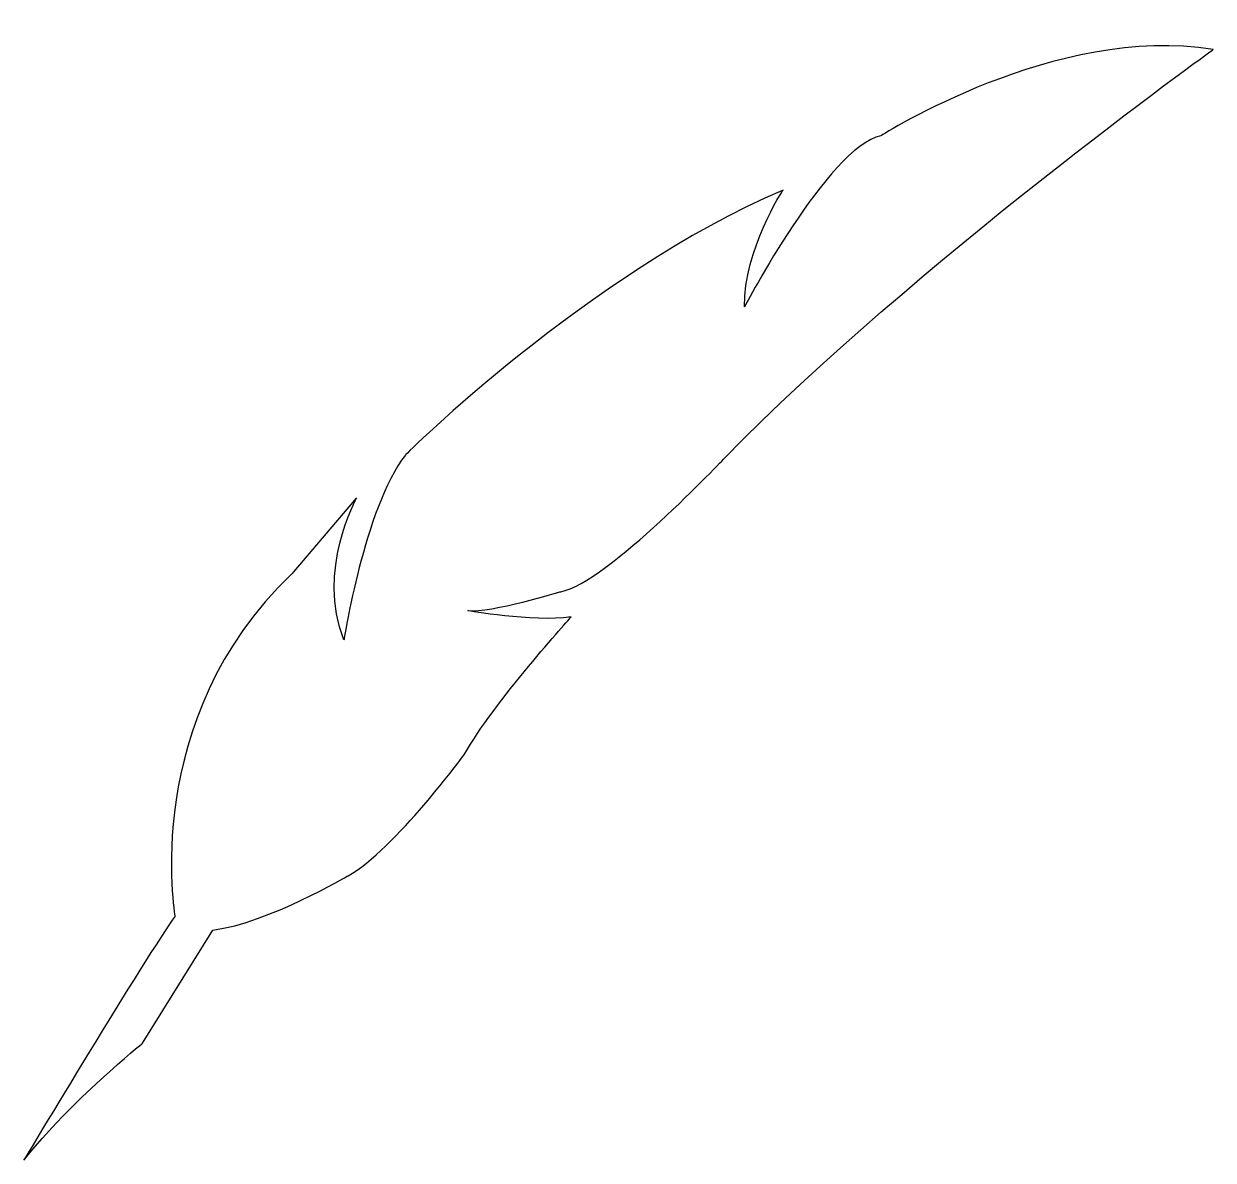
# Model space of a CAD drawing. Header units: centimetres. Extents: x -7.3 to 7.3, y -6.9 to 7.
import ezdxf

# ---------------------------------------------------------------- set-up
doc = ezdxf.new("R2010")
doc.units = ezdxf.units.CM
doc.header["$MEASUREMENT"] = 0
doc.layers.add('Camada 1', color=7, linetype='Continuous')

msp = doc.modelspace()

# ---------------------------------------------------------------- linework, layer by layer
at = {"layer": 'Camada 1'}
msp.add_open_spline([(-7.27313, -6.91057), (-7.27313, -6.91057), (-5.75477, -4.37925), (-5.42271, -3.92633), (-5.42271, -3.92633), (-5.42271, -3.92633), (-5.86197, -1.5196), (-3.99441, 0.26316), (-3.99441, 0.26316), (-3.99441, 0.26316), (-3.20167, 1.19391), (-3.20167, 1.19391), (-3.20167, 1.19391), (-3.20167, 1.19391), (-3.69501, 0.29766), (-3.35539, -0.543), (-3.35539, -0.543), (-3.35539, -0.543), (-3.10573, 1.06339), (-2.60474, 1.71779), (-2.60474, 1.71779), (-2.60474, 1.71779), (-0.39166, 3.92468), (2.01705, 4.96081), (2.01705, 4.96081), (2.01705, 4.96081), (1.53527, 4.2277), (1.54477, 3.531), (1.54477, 3.531), (1.54477, 3.531), (2.56408, 5.47892), (3.21474, 5.62473), (3.21474, 5.62473), (3.21474, 5.62473), (5.36247, 6.99482), (7.27972, 6.67991), (7.27972, 6.67991), (7.27972, 6.67991), (3.62717, 4.06435), (1.30278, 1.68283), (1.30278, 1.68283), (1.30278, 1.68283), (-0.1387, 0.15145), (-0.70297, 0.04593), (-0.70297, 0.04593), (-0.70297, 0.04593), (-1.56281, -0.215), (-1.83917, -0.18616), (-1.83917, -0.18616), (-1.83917, -0.18616), (-1.05423, -0.32827), (-0.57634, -0.26307), (-0.57634, -0.26307), (-0.57634, -0.26307), (-1.53606, -1.32426), (-1.87965, -1.94037), (-1.87965, -1.94037), (-1.87965, -1.94037), (-2.73574, -3.11099), (-3.30578, -3.4295), (-3.30578, -3.4295), (-3.30578, -3.4295), (-4.28082, -4.00709), (-4.95831, -4.09527), (-4.95831, -4.09527), (-4.95831, -4.09527), (-5.82016, -5.47896), (-5.82016, -5.47896), (-5.82016, -5.47896), (-5.82015, -5.47894), (-6.69922, -6.18707), (-7.27313, -6.91057)], degree=3, knots=[0, 0, 0, 0, 0.05263158, 0.05263158, 0.05263158, 0.05263158, 0.10526316, 0.10526316, 0.10526316, 0.10526316, 0.15789474, 0.15789474, 0.15789474, 0.15789474, 0.21052632, 0.21052632, 0.21052632, 0.21052632, 0.26315789, 0.26315789, 0.26315789, 0.26315789, 0.31578947, 0.31578947, 0.31578947, 0.31578947, 0.36842105, 0.36842105, 0.36842105, 0.36842105, 0.42105263, 0.42105263, 0.42105263, 0.42105263, 0.47368421, 0.47368421, 0.47368421, 0.47368421, 0.52631579, 0.52631579, 0.52631579, 0.52631579, 0.57894737, 0.57894737, 0.57894737, 0.57894737, 0.63157895, 0.63157895, 0.63157895, 0.63157895, 0.68421053, 0.68421053, 0.68421053, 0.68421053, 0.73684211, 0.73684211, 0.73684211, 0.73684211, 0.78947368, 0.78947368, 0.78947368, 0.78947368, 0.84210526, 0.84210526, 0.84210526, 0.84210526, 0.89473684, 0.89473684, 0.89473684, 0.89473684, 1, 1, 1, 1], dxfattribs=at)

doc.saveas('drawing.dxf')
